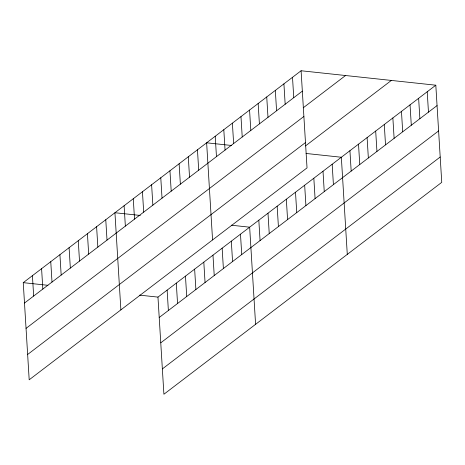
<?xml version="1.0" encoding="UTF-8"?>
<svg xmlns="http://www.w3.org/2000/svg" width="465" height="465" viewBox="0 0 465 465"><rect width="100%" height="100%" fill="white"/><g stroke="black" fill="none" stroke-linecap="round" stroke-linejoin="round"><path stroke-width="0.7" d="M301.093 70.756L307.034 167.894L29.19 379.795L23.25 282.656L301.093 70.756L435.81 85.205L441.75 182.344L163.907 394.244L157.966 297.106L435.81 85.205M24.494 303.041L302.343 91.14M303.186 107.834L345.553 75.522M26.046 328.371L303.889 116.465M27.644 354.464L305.488 142.563M305.476 145.934L391.356 80.433M159.21 317.49L437.053 105.59M160.762 342.821L438.605 130.915M162.355 368.919L440.198 157.013M231.326 145.452L206.629 142.802L212.569 239.94M306.057 153.467L341.339 157.251L347.285 254.39M140.343 215.452L114.936 212.732L120.883 309.864M231.308 225.211L249.653 227.182L255.593 324.32M23.25 282.656L47.947 285.307M139.616 295.141L157.966 297.106M427.219 91.756L428.468 112.135M418.634 98.307L419.878 118.685M410.043 104.852L411.293 125.236M401.458 111.402L402.702 131.787M392.867 117.953L394.117 138.338M384.282 124.504L385.526 144.888M375.691 131.054L376.941 151.439M367.106 137.605L368.35 157.984M358.515 144.15L359.765 164.534M349.93 150.701L351.174 171.085M332.173 164.244L333.417 184.628M323.006 171.236L324.25 191.621M313.834 178.229L315.084 198.613M304.668 185.221L305.912 205.606M292.508 77.306L293.752 97.685M295.496 192.214L296.746 212.598M283.917 83.851L285.167 104.236M286.33 199.206L287.573 219.59M275.332 90.402L276.576 110.786M277.157 206.204L278.407 226.583M266.741 96.953L267.991 117.337M267.991 213.197L269.235 233.575M258.156 103.503L259.4 123.888M258.819 220.189L260.069 240.568M249.566 110.054L250.815 130.438M240.98 116.605L242.224 136.983M240.486 234.174L241.73 254.558M232.39 123.155L233.639 143.534M231.314 241.166L232.564 261.551M223.805 129.7L225.048 150.085M222.148 248.159L223.392 268.543M215.214 136.251L216.463 156.635M212.976 255.151L214.226 275.536M197.456 149.794L198.706 170.178M203.81 262.144L205.053 282.528M188.29 156.786L189.534 177.171M194.637 269.136L195.887 289.521M179.124 163.779L180.368 184.163M185.471 276.129L186.715 296.513M169.952 170.771L171.201 191.156M176.299 283.121L177.549 303.505M160.785 177.764L162.029 198.148M167.133 290.114L168.377 310.498M151.613 184.756L152.863 205.141M142.447 191.749L143.691 212.133M133.275 198.747L134.525 219.125M124.109 205.739L125.352 226.118M105.77 219.724L107.014 240.103M96.604 226.717L97.848 247.101M87.432 233.709L88.681 254.093M78.265 240.701L79.509 261.086M69.093 247.694L70.343 268.078M59.927 254.686L61.171 275.071M50.755 261.679L52.004 282.063M41.588 268.671L42.832 289.056M32.416 275.664L33.666 296.048"/></g></svg>
